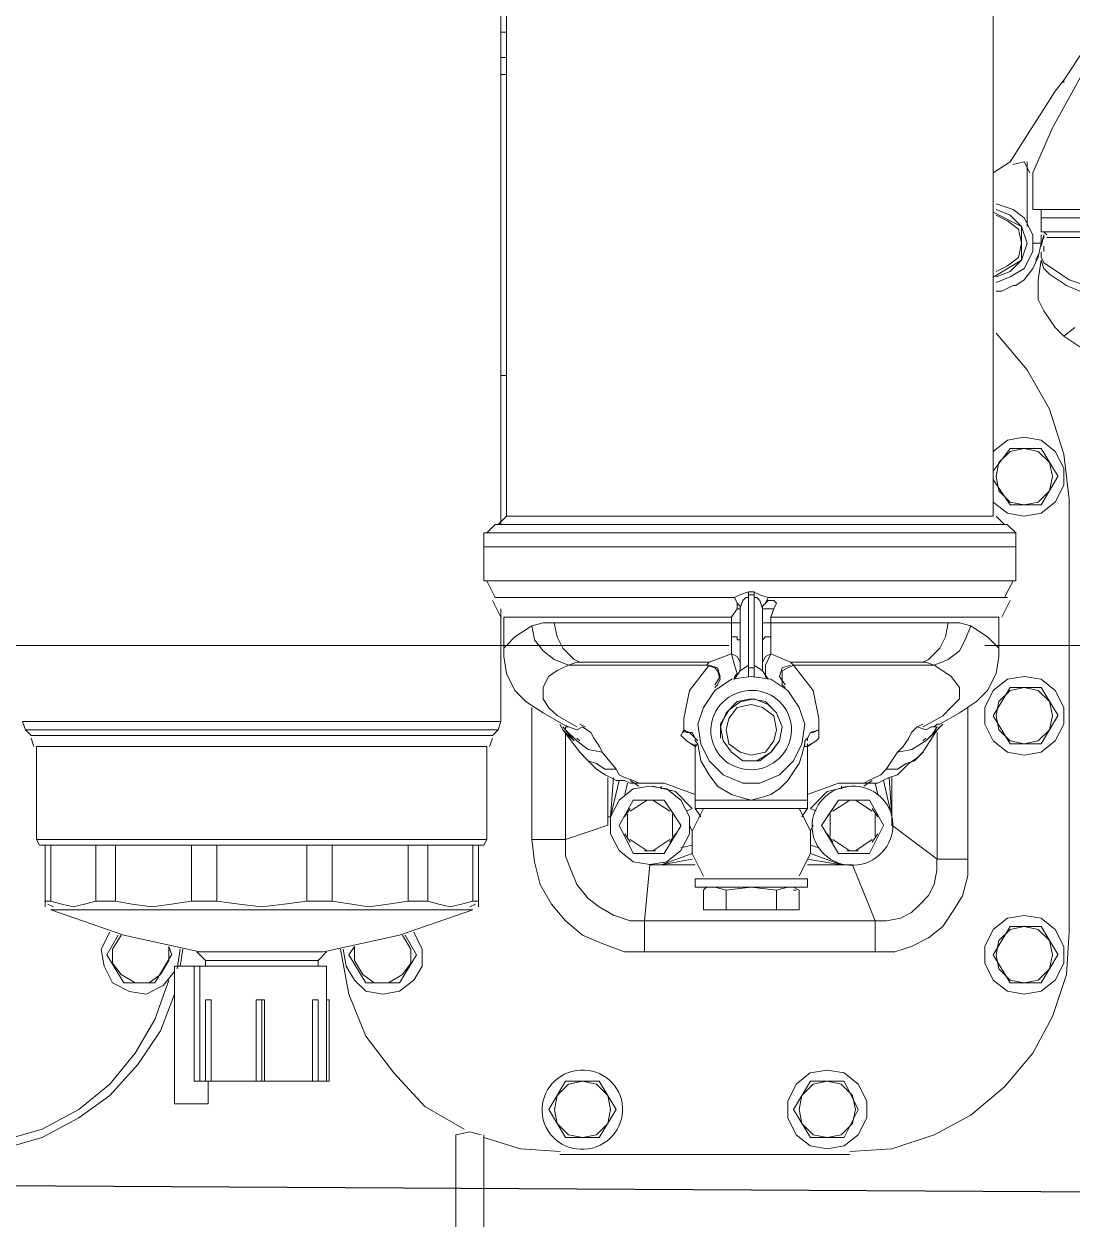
# Model space of a CAD drawing. Header units: inches. Extents: x 16065 to 240872, y 14603 to 37076.
# Drawn here: x 31606.1 to 31866.3, y 19001.5 to 19298.4 of the extents above; entities that cross this region are included whole.
import ezdxf

# ---------------------------------------------------------------- set-up
doc = ezdxf.new("R2010")
doc.units = ezdxf.units.IN
doc.header["$MEASUREMENT"] = 0
doc.layers.add('1', color=3, linetype='Continuous')
doc.layers.add('Dim', color=6, linetype='Continuous', lineweight=13)

# ---------------------------------------------------------------- blocks, each defined once
blk = doc.blocks.new('5')
at = {"layer": '1', "lineweight": 9}
for p, q in [((226.14041, -21.99936), (226.14041, -21.86601)), ((226.14168, -21.99744), (226.14168, -21.88249)), ((226.25155, -21.88249), (226.25155, -21.99744)), ((226.14041, -21.88822), (226.14168, -21.88822)), ((226.26743, -21.899), (226.2725, -21.89139)), ((226.14168, -21.89394), (226.14041, -21.89394)), ((226.14168, -21.89775), (226.14041, -21.89775)), ((226.27124, -21.89837), (226.2649, -21.9098)), ((226.26743, -21.89901), (226.26551, -21.90154)), ((226.26743, -21.89964), (226.26743, -21.89901)), ((226.2655, -21.90153), (226.25535, -21.91743)), ((226.2649, -21.9098), (226.26044, -21.91998)), ((226.25535, -21.91743), (226.25155, -21.91998)), ((226.25853, -21.91743), (226.25599, -21.91806)), ((226.2598, -21.91998), (226.25853, -21.91743)), ((226.25916, -21.93203), (226.25916, -21.91743)), ((226.26044, -21.91998), (226.26044, -21.92822)), ((226.256, -21.92823), (226.25217, -21.92696)), ((226.25155, -21.92885), (226.25791, -21.93204)), ((226.25534, -21.92948), (226.25217, -21.92822)), ((226.25472, -21.93077), (226.25217, -21.92948)), ((226.2579, -21.93203), (226.25534, -21.92948)), ((226.25853, -21.93013), (226.256, -21.92823)), ((226.30045, -21.92822), (226.26045, -21.92822)), ((226.26235, -21.92822), (226.26235, -21.93014)), ((226.26235, -21.92822), (226.26235, -21.93012)), ((226.25726, -21.93266), (226.25472, -21.93077)), ((226.2579, -21.93585), (226.25726, -21.93266)), ((226.2579, -21.93203), (226.2579, -21.93964)), ((226.25916, -21.93585), (226.2579, -21.93203)), ((226.26045, -21.93392), (226.25853, -21.93013)), ((226.26235, -21.93013), (226.29854, -21.93013)), ((226.26235, -21.93014), (226.26235, -21.9333)), ((226.26045, -21.93774), (226.26045, -21.93392)), ((226.26235, -21.9333), (226.29854, -21.9333)), ((226.26235, -21.93393), (226.26235, -21.93585)), ((226.26298, -21.93393), (226.26235, -21.93648)), ((226.26235, -21.93585), (226.26297, -21.93458)), ((226.26297, -21.93458), (226.26297, -21.93393)), ((226.26298, -21.9333), (226.2636, -21.93393)), ((226.2636, -21.93458), (226.29726, -21.93458)), ((226.25726, -21.93903), (226.2579, -21.93585)), ((226.2579, -21.93964), (226.25916, -21.93585)), ((226.25853, -21.94157), (226.26045, -21.93774)), ((226.26044, -21.93585), (226.26236, -21.93585)), ((226.26171, -21.93902), (226.26236, -21.93586)), ((226.26235, -21.93648), (226.26235, -21.93585)), ((226.26235, -21.93901), (226.26235, -21.93775)), ((226.26298, -21.93648), (226.26298, -21.93774)), ((226.2579, -21.93965), (226.25155, -21.94347)), ((226.25472, -21.94091), (226.25726, -21.93903)), ((226.25534, -21.94219), (226.2579, -21.93964)), ((226.26044, -21.94157), (226.26171, -21.93902)), ((226.26107, -21.93965), (226.26172, -21.93839)), ((226.2617, -21.94411), (226.26235, -21.93966)), ((226.26171, -21.93902), (226.26171, -21.93902)), ((226.26297, -21.94028), (226.26235, -21.93901)), ((226.26235, -21.93966), (226.26297, -21.94156)), ((226.26489, -21.94156), (226.26297, -21.94028)), ((226.25217, -21.94219), (226.25472, -21.94091)), ((226.25217, -21.94346), (226.25534, -21.94219)), ((226.25217, -21.94473), (226.25534, -21.94345)), ((226.25534, -21.94345), (226.25853, -21.94157)), ((226.25854, -21.9441), (226.26044, -21.94157)), ((226.26044, -21.94156), (226.26044, -21.94156)), ((226.26297, -21.94156), (226.26425, -21.94282)), ((226.26425, -21.94282), (226.26806, -21.94539)), ((226.26869, -21.94409), (226.26489, -21.94156)), ((226.25344, -21.94664), (226.256, -21.94538)), ((226.25663, -21.94538), (226.256, -21.94538)), ((226.256, -21.94538), (226.25663, -21.94538)), ((226.25663, -21.94538), (226.25854, -21.9441)), ((226.25853, -21.9441), (226.25853, -21.9441)), ((226.2617, -21.94664), (226.2617, -21.94411)), ((226.26806, -21.94539), (226.2725, -21.94727)), ((226.2725, -21.94538), (226.26869, -21.94409)), ((226.25217, -21.94664), (226.25344, -21.94664)), ((226.25345, -21.94664), (226.25345, -21.94664)), ((226.2617, -21.94855), (226.2617, -21.94664)), ((226.26297, -21.95111), (226.2617, -21.94855)), ((226.26425, -21.95298), (226.26297, -21.95111)), ((226.2655, -21.9549), (226.26425, -21.95298)), ((226.25916, -21.96442), (226.25217, -21.95618)), ((226.26743, -21.9568), (226.2655, -21.9549)), ((226.26996, -21.9549), (226.26743, -21.9568)), ((226.26743, -21.9568), (226.27313, -21.96061)), ((226.26424, -21.97332), (226.25916, -21.96442)), ((226.14041, -21.96569), (226.14168, -21.96569)), ((226.26743, -21.98348), (226.26424, -21.97332)), ((226.25472, -21.98028), (226.25155, -21.98285)), ((226.25853, -21.97967), (226.25472, -21.98028)), ((226.26235, -21.98028), (226.25853, -21.97967)), ((226.2655, -21.98285), (226.26235, -21.98028)), ((226.25155, -21.98729), (226.25535, -21.98221)), ((226.25535, -21.98284), (226.2528, -21.98536)), ((226.25535, -21.9822), (226.26235, -21.9822)), ((226.25853, -21.9822), (226.25535, -21.98284)), ((226.2617, -21.98284), (226.25853, -21.9822)), ((226.26425, -21.98536), (226.2617, -21.98284)), ((226.26235, -21.9822), (226.26616, -21.98855)), ((226.26743, -21.98664), (226.2655, -21.98285)), ((226.26868, -21.99362), (226.26743, -21.98348)), ((226.2528, -21.98536), (226.25218, -21.98855)), ((226.26489, -21.98855), (226.26425, -21.98536)), ((226.26743, -21.99044), (226.26743, -21.98664)), ((226.25535, -21.9949), (226.25155, -21.98919)), ((226.25218, -21.98855), (226.2528, -21.99173)), ((226.26615, -21.98854), (226.26234, -21.99491)), ((226.26425, -21.99173), (226.26489, -21.98855)), ((226.2528, -21.99173), (226.25535, -21.99428)), ((226.2617, -21.99428), (226.26425, -21.99173)), ((226.2655, -21.99428), (226.26743, -21.99044)), ((226.25155, -21.99428), (226.25472, -21.9968)), ((226.25535, -21.99428), (226.25853, -21.99491)), ((226.25853, -21.99491), (226.2617, -21.99428)), ((226.26235, -21.9968), (226.2655, -21.99428)), ((226.26868, -22.09142), (226.26868, -21.99361)), ((226.13977, -21.99936), (226.14169, -21.99744)), ((226.25155, -21.99745), (226.14168, -21.99745)), ((226.25217, -21.99745), (226.25409, -21.99936)), ((226.25472, -21.9968), (226.25853, -21.99744)), ((226.26235, -21.9949), (226.25535, -21.9949)), ((226.25853, -21.99744), (226.26235, -21.9968)), ((226.13723, -22.00124), (226.13913, -21.99936)), ((226.13913, -21.99936), (226.25472, -21.99936)), ((226.25663, -22.00124), (226.25471, -21.99937)), ((226.13659, -22.00124), (226.25662, -22.00124)), ((226.13659, -22.01206), (226.13659, -22.00125)), ((226.25663, -22.00125), (226.25663, -22.01206)), ((226.25663, -22.00441), (226.1366, -22.00441)), ((226.25663, -22.01206), (226.1366, -22.01206)), ((226.13723, -22.01206), (226.13913, -22.01586)), ((226.25409, -22.01586), (226.256, -22.01207)), ((226.13913, -22.01586), (226.19312, -22.01586)), ((226.19311, -22.01586), (226.19376, -22.01715)), ((226.19312, -22.01586), (226.19437, -22.01523)), ((226.19437, -22.01523), (226.19629, -22.01459)), ((226.19566, -22.01586), (226.19502, -22.01649)), ((226.19629, -22.01586), (226.19566, -22.01586)), ((226.19756, -22.01459), (226.19629, -22.01459)), ((226.19629, -22.01459), (226.19629, -22.01586)), ((226.19629, -22.01523), (226.19756, -22.01523)), ((226.19629, -22.0311), (226.19629, -22.01586)), ((226.19819, -22.01585), (226.19755, -22.01585)), ((226.19756, -22.01586), (226.19756, -22.01459)), ((226.19756, -22.0146), (226.19883, -22.01523)), ((226.19756, -22.01586), (226.19756, -22.0311)), ((226.19882, -22.01649), (226.19819, -22.01585)), ((226.19883, -22.01523), (226.20073, -22.01586)), ((226.20072, -22.01585), (226.20011, -22.01714)), ((226.20073, -22.01586), (226.25472, -22.01586)), ((226.14041, -22.02031), (226.13849, -22.01649)), ((226.14041, -22.04381), (226.14041, -22.0184)), ((226.19248, -22.0203), (226.19375, -22.0184)), ((226.19375, -22.01714), (226.19438, -22.01777)), ((226.19375, -22.0184), (226.19438, -22.0184)), ((226.19376, -22.01715), (226.19376, -22.01776)), ((226.19376, -22.01776), (226.19376, -22.01841)), ((226.19502, -22.01649), (226.19437, -22.01841)), ((226.19438, -22.01777), (226.19438, -22.0184)), ((226.19438, -22.0184), (226.19438, -22.02157)), ((226.19947, -22.0184), (226.19882, -22.01649)), ((226.20011, -22.01714), (226.19947, -22.01777)), ((226.19947, -22.01777), (226.19947, -22.0184)), ((226.20201, -22.0184), (226.19947, -22.0184)), ((226.19947, -22.02157), (226.19947, -22.01841)), ((226.20012, -22.01715), (226.20073, -22.01649)), ((226.20073, -22.01649), (226.20202, -22.01649)), ((226.20202, -22.01841), (226.20137, -22.02031)), ((226.20202, -22.01649), (226.20263, -22.01715)), ((226.20263, -22.01715), (226.20202, -22.01841)), ((226.25535, -22.01649), (226.25345, -22.0203)), ((226.14104, -22.0203), (226.14104, -22.02856)), ((226.14104, -22.02031), (226.19248, -22.02031)), ((226.14993, -22.02157), (226.14739, -22.0222)), ((226.15246, -22.02157), (226.14993, -22.02157)), ((226.15311, -22.02474), (226.15246, -22.02157)), ((226.15246, -22.02157), (226.19438, -22.02157)), ((226.19248, -22.02031), (226.19248, -22.02157)), ((226.19248, -22.02157), (226.19248, -22.02474)), ((226.19438, -22.02157), (226.19438, -22.02539)), ((226.24138, -22.02157), (226.19946, -22.02157)), ((226.19947, -22.02157), (226.19947, -22.02538)), ((226.20137, -22.02031), (226.25282, -22.02031)), ((226.20137, -22.02157), (226.20137, -22.02031)), ((226.20137, -22.02474), (226.20137, -22.02158)), ((226.24074, -22.02474), (226.24138, -22.02157)), ((226.24138, -22.02157), (226.24391, -22.02157)), ((226.24391, -22.02157), (226.24647, -22.02221)), ((226.25281, -22.02856), (226.25281, -22.0203)), ((226.14358, -22.02475), (226.1474, -22.0222)), ((226.14739, -22.0222), (226.14802, -22.02538)), ((226.24647, -22.0222), (226.2452, -22.02538)), ((226.24647, -22.02221), (226.25027, -22.02474)), ((226.14104, -22.02728), (226.14168, -22.02664)), ((226.14168, -22.02664), (226.14358, -22.02475)), ((226.14802, -22.02538), (226.14993, -22.02791)), ((226.15438, -22.02729), (226.15311, -22.02474)), ((226.19375, -22.02474), (226.19248, -22.02474)), ((226.19248, -22.02474), (226.19248, -22.02856)), ((226.19375, -22.02538), (226.19375, -22.02474)), ((226.19439, -22.02538), (226.19375, -22.02538)), ((226.19438, -22.03236), (226.19438, -22.02538)), ((226.19946, -22.02538), (226.20012, -22.02474)), ((226.19947, -22.02538), (226.19947, -22.03236)), ((226.20012, -22.02474), (226.20137, -22.02474)), ((226.20137, -22.02475), (226.20137, -22.02857)), ((226.23947, -22.02729), (226.24074, -22.02474)), ((226.2452, -22.02538), (226.24391, -22.02791)), ((226.25027, -22.02474), (226.25216, -22.02665)), ((226.25216, -22.02665), (226.25281, -22.02729)), ((226.14104, -22.02856), (226.14104, -22.02728)), ((226.14104, -22.02856), (226.14104, -22.02919)), ((226.14104, -22.02856), (226.14104, -22.02856)), ((226.14104, -22.02919), (226.14168, -22.03299)), ((226.14993, -22.02791), (226.15246, -22.02981)), ((226.15246, -22.02981), (226.15565, -22.0311)), ((226.15565, -22.02857), (226.15438, -22.02729)), ((226.15692, -22.02982), (226.15565, -22.02857)), ((226.15819, -22.03047), (226.15692, -22.02982)), ((226.19248, -22.02856), (226.18739, -22.03046)), ((226.19375, -22.02919), (226.19248, -22.02856)), ((226.19248, -22.02856), (226.19312, -22.03111)), ((226.19439, -22.03046), (226.19375, -22.02919)), ((226.20012, -22.02919), (226.19946, -22.03046)), ((226.20012, -22.03111), (226.20137, -22.02856)), ((226.20137, -22.02856), (226.20012, -22.02919)), ((226.20137, -22.02857), (226.20581, -22.03047)), ((226.23567, -22.03047), (226.23694, -22.02982)), ((226.23694, -22.02982), (226.23821, -22.02857)), ((226.23821, -22.02857), (226.23947, -22.02729)), ((226.24138, -22.02981), (226.23821, -22.0311)), ((226.24391, -22.02791), (226.24138, -22.02981)), ((226.25217, -22.033), (226.25282, -22.02918)), ((226.25281, -22.02729), (226.25281, -22.02857)), ((226.25281, -22.02856), (226.25281, -22.02856)), ((226.25282, -22.02918), (226.25282, -22.02857)), ((226.15119, -22.03364), (226.15311, -22.03235)), ((226.15311, -22.03235), (226.15565, -22.03111)), ((226.15755, -22.03047), (226.15565, -22.0311)), ((226.15565, -22.0311), (226.18677, -22.0311)), ((226.15946, -22.03047), (226.15755, -22.03047)), ((226.15945, -22.03047), (226.15819, -22.03047)), ((226.15946, -22.03047), (226.18739, -22.03047)), ((226.18739, -22.0311), (226.18295, -22.03682)), ((226.18678, -22.0311), (226.18868, -22.03172)), ((226.18739, -22.03047), (226.18679, -22.0311)), ((226.18931, -22.03172), (226.18739, -22.0311)), ((226.18868, -22.03172), (226.18931, -22.03237)), ((226.18993, -22.03366), (226.18931, -22.03172)), ((226.18931, -22.03237), (226.18993, -22.03427)), ((226.19311, -22.03428), (226.19439, -22.03236)), ((226.19312, -22.03111), (226.19375, -22.03299)), ((226.1963, -22.0311), (226.19438, -22.03236)), ((226.19629, -22.03365), (226.19629, -22.0311)), ((226.19756, -22.03172), (226.19629, -22.03172)), ((226.19756, -22.03365), (226.19756, -22.0311)), ((226.19756, -22.0311), (226.19948, -22.03237)), ((226.19947, -22.03236), (226.20072, -22.03428)), ((226.20012, -22.03299), (226.20012, -22.03111)), ((226.20391, -22.03172), (226.20329, -22.03366)), ((226.20581, -22.0311), (226.20391, -22.03172)), ((226.20519, -22.03172), (226.20391, -22.03237)), ((226.20391, -22.03237), (226.20391, -22.03427)), ((226.20646, -22.0311), (226.20519, -22.03172)), ((226.20581, -22.03047), (226.20646, -22.0311)), ((226.20581, -22.03047), (226.23376, -22.03047)), ((226.21089, -22.03681), (226.20645, -22.0311)), ((226.20646, -22.0311), (226.23822, -22.0311)), ((226.23376, -22.03047), (226.23567, -22.03047)), ((226.23376, -22.03047), (226.23631, -22.03047)), ((226.23631, -22.03047), (226.23822, -22.0311)), ((226.23822, -22.0311), (226.24013, -22.03237)), ((226.24013, -22.03237), (226.24201, -22.03366)), ((226.14168, -22.03299), (226.14358, -22.03683)), ((226.14992, -22.03617), (226.15119, -22.03364)), ((226.19247, -22.03428), (226.18867, -22.03681)), ((226.18868, -22.03553), (226.18993, -22.03366)), ((226.18993, -22.03427), (226.18931, -22.03553)), ((226.19693, -22.03365), (226.19247, -22.03428)), ((226.19375, -22.03299), (226.19312, -22.03364)), ((226.19312, -22.03364), (226.19312, -22.03428)), ((226.20137, -22.03428), (226.19693, -22.03365)), ((226.20012, -22.03364), (226.20012, -22.03299)), ((226.20073, -22.03428), (226.20012, -22.03364)), ((226.20518, -22.03681), (226.20137, -22.03428)), ((226.20329, -22.03366), (226.20456, -22.03553)), ((226.20391, -22.03427), (226.20391, -22.03553)), ((226.24201, -22.03366), (226.24391, -22.03616)), ((226.25026, -22.03681), (226.25217, -22.033)), ((226.25472, -22.03428), (226.25155, -22.03681)), ((226.25853, -22.03365), (226.25472, -22.03428)), ((226.26235, -22.03428), (226.25853, -22.03365)), ((226.2655, -22.03681), (226.26235, -22.03428)), ((226.14358, -22.03683), (226.14611, -22.03936)), ((226.14992, -22.03747), (226.14992, -22.03617)), ((226.14992, -22.03872), (226.14992, -22.03747)), ((226.18295, -22.03682), (226.18168, -22.04316)), ((226.18867, -22.03681), (226.18613, -22.04065)), ((226.18931, -22.03553), (226.18868, -22.03616)), ((226.20391, -22.03553), (226.20456, -22.03616)), ((226.20771, -22.04065), (226.20518, -22.03681)), ((226.21216, -22.04318), (226.21089, -22.03681)), ((226.24391, -22.03616), (226.24391, -22.03747)), ((226.24391, -22.03747), (226.24391, -22.03871)), ((226.24773, -22.03934), (226.25026, -22.03681)), ((226.25155, -22.03681), (226.24963, -22.04065)), ((226.25155, -22.04252), (226.25535, -22.03617)), ((226.25535, -22.03682), (226.2528, -22.03935)), ((226.25535, -22.03617), (226.26235, -22.03617)), ((226.25853, -22.03617), (226.25535, -22.03682)), ((226.2617, -22.03682), (226.25853, -22.03617)), ((226.26425, -22.03935), (226.2617, -22.03682)), ((226.26235, -22.03617), (226.26616, -22.04251)), ((226.26743, -22.04065), (226.2655, -22.03681)), ((226.14611, -22.03936), (226.14992, -22.04189)), ((226.14739, -22.04064), (226.14739, -22.07046)), ((226.15119, -22.04064), (226.14992, -22.03872)), ((226.15311, -22.04251), (226.15119, -22.04064)), ((226.18613, -22.04065), (226.18486, -22.04442)), ((226.19376, -22.03934), (226.19122, -22.04189)), ((226.19184, -22.04317), (226.19376, -22.04064)), ((226.19376, -22.04064), (226.19184, -22.04317)), ((226.19438, -22.03936), (226.19185, -22.04125)), ((226.19693, -22.03871), (226.19376, -22.03934)), ((226.19376, -22.04064), (226.19693, -22.03999)), ((226.19693, -22.03999), (226.19376, -22.04064)), ((226.19756, -22.0387), (226.19438, -22.03936)), ((226.20012, -22.03934), (226.19693, -22.03871)), ((226.19693, -22.03999), (226.19947, -22.04064)), ((226.19947, -22.04064), (226.19693, -22.03999)), ((226.20073, -22.03999), (226.19756, -22.0387)), ((226.19947, -22.04064), (226.20201, -22.04252)), ((226.20201, -22.04252), (226.19947, -22.04064)), ((226.20264, -22.04189), (226.20012, -22.03934)), ((226.20263, -22.04189), (226.20073, -22.03999)), ((226.209, -22.04442), (226.20771, -22.04065)), ((226.24201, -22.04063), (226.24013, -22.04253)), ((226.24391, -22.03871), (226.24201, -22.04063)), ((226.24392, -22.04189), (226.24773, -22.03934)), ((226.24582, -22.04065), (226.24582, -22.07492)), ((226.24963, -22.04065), (226.24963, -22.04442)), ((226.2528, -22.03935), (226.25218, -22.04251)), ((226.26489, -22.04251), (226.26425, -22.03935)), ((226.26743, -22.04442), (226.26743, -22.04065)), ((226.14992, -22.04189), (226.15438, -22.04441)), ((226.15755, -22.04506), (226.15311, -22.04251)), ((226.18169, -22.04317), (226.18169, -22.04633)), ((226.19185, -22.04125), (226.18994, -22.04441)), ((226.19122, -22.04189), (226.18995, -22.04506)), ((226.19122, -22.0457), (226.19184, -22.04317)), ((226.19184, -22.04317), (226.19122, -22.0457)), ((226.20201, -22.04252), (226.20264, -22.0457)), ((226.20264, -22.0457), (226.20201, -22.04252)), ((226.20392, -22.04507), (226.20263, -22.04189)), ((226.20391, -22.04506), (226.20264, -22.04189)), ((226.21216, -22.04634), (226.21216, -22.04318)), ((226.24013, -22.04253), (226.23568, -22.04506)), ((226.23948, -22.04442), (226.24392, -22.04189)), ((226.25535, -22.04888), (226.25155, -22.04252)), ((226.25218, -22.04251), (226.2528, -22.04572)), ((226.26615, -22.04252), (226.26234, -22.04889)), ((226.26425, -22.04572), (226.26489, -22.04251)), ((226.03308, -22.0457), (226.03243, -22.04381)), ((226.03243, -22.04381), (226.14041, -22.04381)), ((226.13977, -22.04571), (226.03306, -22.04571)), ((226.03435, -22.04698), (226.03308, -22.04571)), ((226.13977, -22.04571), (226.1385, -22.04698)), ((226.14042, -22.04381), (226.13977, -22.04571)), ((226.15374, -22.04442), (226.15437, -22.04571)), ((226.15437, -22.04442), (226.15437, -22.04442)), ((226.15437, -22.04442), (226.15564, -22.04506)), ((226.15437, -22.04442), (226.15437, -22.04442)), ((226.15501, -22.04572), (226.15437, -22.04506)), ((226.15437, -22.04571), (226.15819, -22.05077)), ((226.15566, -22.04698), (226.15437, -22.04571)), ((226.15565, -22.04506), (226.15501, -22.04506)), ((226.15501, -22.04506), (226.15565, -22.04506)), ((226.15501, -22.04506), (226.15501, -22.04572)), ((226.15501, -22.04571), (226.15693, -22.04822)), ((226.15755, -22.04822), (226.15501, -22.04571)), ((226.15565, -22.04506), (226.15755, -22.04572)), ((226.15755, -22.04572), (226.15882, -22.04506)), ((226.15819, -22.04442), (226.15946, -22.04506)), ((226.16073, -22.04634), (226.15883, -22.04505)), ((226.18169, -22.04571), (226.18104, -22.04698)), ((226.18294, -22.04634), (226.18169, -22.04571)), ((226.18169, -22.04571), (226.18233, -22.04634)), ((226.18486, -22.04442), (226.1855, -22.04889)), ((226.18994, -22.04441), (226.18994, -22.0476)), ((226.18995, -22.04506), (226.19057, -22.04822)), ((226.19184, -22.04888), (226.19122, -22.0457)), ((226.19122, -22.0457), (226.19184, -22.04888)), ((226.20264, -22.0457), (226.20201, -22.04823)), ((226.20201, -22.04823), (226.20264, -22.0457)), ((226.20328, -22.04823), (226.20392, -22.04507)), ((226.20329, -22.04822), (226.20391, -22.04506)), ((226.20835, -22.04889), (226.209, -22.04442)), ((226.21217, -22.04572), (226.21027, -22.04633)), ((226.2109, -22.04633), (226.21217, -22.04572)), ((226.21216, -22.04698), (226.21216, -22.04571)), ((226.23312, -22.04635), (226.23439, -22.04506)), ((226.23439, -22.04506), (226.23566, -22.04443)), ((226.2344, -22.04506), (226.2363, -22.04572)), ((226.23567, -22.05076), (226.23884, -22.0457)), ((226.23884, -22.04571), (226.23629, -22.04822)), ((226.2363, -22.04572), (226.23757, -22.04506)), ((226.23757, -22.04506), (226.23821, -22.04506)), ((226.23884, -22.04506), (226.23757, -22.04698)), ((226.23757, -22.04698), (226.23884, -22.04571)), ((226.23821, -22.04506), (226.23884, -22.04443)), ((226.23884, -22.04443), (226.23822, -22.04506)), ((226.23822, -22.04506), (226.23884, -22.04506)), ((226.23884, -22.04443), (226.23949, -22.04443)), ((226.23884, -22.04571), (226.24013, -22.04443)), ((226.23948, -22.04506), (226.23884, -22.04571)), ((226.23948, -22.04442), (226.23948, -22.04442)), ((226.24963, -22.04442), (226.25155, -22.04821)), ((226.2528, -22.04572), (226.25535, -22.04823)), ((226.2617, -22.04823), (226.26425, -22.04572)), ((226.2655, -22.04821), (226.26743, -22.04442)), ((226.03497, -22.04951), (226.03435, -22.04759)), ((226.1385, -22.04698), (226.03436, -22.04698)), ((226.1385, -22.04759), (226.13786, -22.04951)), ((226.15501, -22.04634), (226.15501, -22.07048)), ((226.15693, -22.04822), (226.15566, -22.04698)), ((226.15754, -22.04821), (226.1601, -22.05017)), ((226.15755, -22.04759), (226.15819, -22.04823)), ((226.16136, -22.0476), (226.16073, -22.04634)), ((226.16263, -22.0495), (226.16136, -22.0476)), ((226.18105, -22.04698), (226.18169, -22.04759)), ((226.18169, -22.04759), (226.18232, -22.04822)), ((226.18232, -22.04822), (226.18422, -22.04951)), ((226.18233, -22.04634), (226.1836, -22.04634)), ((226.18423, -22.04759), (226.18294, -22.04634)), ((226.1836, -22.04634), (226.18423, -22.04759)), ((226.18423, -22.04822), (226.18423, -22.04759)), ((226.18423, -22.04759), (226.18486, -22.04822)), ((226.18485, -22.04888), (226.18423, -22.04822)), ((226.19057, -22.04822), (226.19247, -22.05077)), ((226.20201, -22.04823), (226.20012, -22.05076)), ((226.20012, -22.05076), (226.20201, -22.04823)), ((226.20137, -22.05077), (226.20329, -22.04822)), ((226.20138, -22.05076), (226.20328, -22.04823)), ((226.20899, -22.04888), (226.20899, -22.04823)), ((226.209, -22.04823), (226.20962, -22.04759)), ((226.209, -22.04888), (226.209, -22.04823)), ((226.20962, -22.04759), (226.21027, -22.04633)), ((226.21027, -22.04633), (226.20962, -22.04759)), ((226.20962, -22.04759), (226.20962, -22.04823)), ((226.20962, -22.04951), (226.21154, -22.04822)), ((226.21027, -22.04633), (226.2109, -22.04633)), ((226.21154, -22.04822), (226.21217, -22.04759)), ((226.21217, -22.04759), (226.21217, -22.04698)), ((226.23122, -22.04951), (226.23248, -22.04759)), ((226.23248, -22.04759), (226.23312, -22.04635)), ((226.2363, -22.04822), (226.23313, -22.05016)), ((226.23567, -22.04822), (226.2363, -22.04759)), ((226.23629, -22.04822), (226.23757, -22.04698)), ((226.23757, -22.04698), (226.23629, -22.04822)), ((226.23884, -22.07492), (226.23884, -22.04634)), ((226.25155, -22.04821), (226.25472, -22.05076)), ((226.25535, -22.04823), (226.25853, -22.04888)), ((226.25853, -22.04888), (226.2617, -22.04823)), ((226.26235, -22.05076), (226.2655, -22.04821)), ((226.03562, -22.04951), (226.03562, -22.07047)), ((226.03562, -22.04951), (226.13724, -22.04951)), ((226.13723, -22.04951), (226.13723, -22.07046)), ((226.15819, -22.05077), (226.15946, -22.05206)), ((226.16009, -22.05271), (226.15819, -22.05077)), ((226.1601, -22.05017), (226.16327, -22.05076)), ((226.16327, -22.05076), (226.16263, -22.0495)), ((226.16327, -22.05076), (226.16644, -22.05458)), ((226.1836, -22.04888), (226.18422, -22.04951)), ((226.18423, -22.04888), (226.18423, -22.04888)), ((226.18423, -22.04888), (226.18423, -22.04951)), ((226.18486, -22.04888), (226.18423, -22.04951)), ((226.18423, -22.06159), (226.18423, -22.04951)), ((226.18423, -22.04951), (226.18423, -22.06349)), ((226.18423, -22.04951), (226.18423, -22.04951)), ((226.1855, -22.0527), (226.18486, -22.04888)), ((226.1855, -22.04889), (226.18738, -22.0527)), ((226.19439, -22.05076), (226.19184, -22.04888)), ((226.19184, -22.04888), (226.19439, -22.05076)), ((226.19247, -22.05077), (226.19501, -22.05271)), ((226.19693, -22.05141), (226.19439, -22.05076)), ((226.19439, -22.05076), (226.19693, -22.05141)), ((226.20012, -22.05076), (226.19693, -22.05141)), ((226.19693, -22.05141), (226.20012, -22.05076)), ((226.19819, -22.0527), (226.20138, -22.05076)), ((226.19883, -22.05271), (226.20137, -22.05077)), ((226.20645, -22.0527), (226.20835, -22.04889)), ((226.20771, -22.05334), (226.20835, -22.05142)), ((226.20835, -22.05142), (226.209, -22.04887)), ((226.209, -22.04888), (226.209, -22.04951)), ((226.209, -22.04951), (226.20962, -22.04951)), ((226.20962, -22.04888), (226.20962, -22.04888)), ((226.21027, -22.04888), (226.20962, -22.04951)), ((226.20962, -22.04951), (226.20962, -22.04888)), ((226.20962, -22.06349), (226.20962, -22.04951)), ((226.2274, -22.05458), (226.22994, -22.05077)), ((226.23313, -22.05016), (226.22994, -22.05077)), ((226.22995, -22.05077), (226.23122, -22.04951)), ((226.23568, -22.05077), (226.23376, -22.05271)), ((226.23439, -22.05204), (226.23566, -22.05076)), ((226.25472, -22.05076), (226.25853, -22.05142)), ((226.26235, -22.04888), (226.25535, -22.04888)), ((226.25853, -22.05142), (226.26235, -22.05076)), ((226.15946, -22.05206), (226.16073, -22.05334)), ((226.16201, -22.05334), (226.16009, -22.05271)), ((226.16073, -22.05334), (226.162, -22.05459)), ((226.1639, -22.05458), (226.16201, -22.05334)), ((226.1874, -22.05588), (226.1855, -22.0527)), ((226.18738, -22.0527), (226.19057, -22.05587)), ((226.19501, -22.05271), (226.19883, -22.05271)), ((226.19502, -22.0527), (226.19819, -22.0527)), ((226.20329, -22.05587), (226.20645, -22.0527)), ((226.20645, -22.05524), (226.20771, -22.05334)), ((226.23186, -22.05334), (226.22994, -22.05458)), ((226.23122, -22.05459), (226.23249, -22.05335)), ((226.23376, -22.05271), (226.23186, -22.05334)), ((226.23249, -22.05335), (226.23439, -22.05204)), ((226.162, -22.05459), (226.16392, -22.05587)), ((226.16645, -22.05458), (226.1639, -22.05458)), ((226.16392, -22.05587), (226.16517, -22.0565)), ((226.16455, -22.06539), (226.16455, -22.05652)), ((226.16455, -22.05652), (226.16455, -22.06729)), ((226.16517, -22.0565), (226.16644, -22.05714)), ((226.1658, -22.05651), (226.16517, -22.06538)), ((226.16707, -22.05587), (226.16645, -22.05458)), ((226.16834, -22.0565), (226.16707, -22.05587)), ((226.17026, -22.05713), (226.16834, -22.0565)), ((226.1893, -22.05841), (226.1874, -22.05588)), ((226.19057, -22.05587), (226.19501, -22.05776)), ((226.19883, -22.05776), (226.20329, -22.05587)), ((226.20518, -22.05713), (226.20645, -22.05524)), ((226.22486, -22.05651), (226.22361, -22.05712)), ((226.22613, -22.05588), (226.22486, -22.05651)), ((226.2274, -22.05459), (226.22613, -22.05588)), ((226.2268, -22.05712), (226.22803, -22.05651)), ((226.22994, -22.05458), (226.2274, -22.05458)), ((226.22803, -22.05651), (226.22995, -22.05588)), ((226.22867, -22.06539), (226.22804, -22.05652)), ((226.22867, -22.06604), (226.22867, -22.05651)), ((226.22867, -22.05651), (226.22867, -22.06538)), ((226.22995, -22.05588), (226.23122, -22.05459)), ((226.16517, -22.06539), (226.16709, -22.05713)), ((226.16644, -22.05714), (226.16834, -22.05714)), ((226.17024, -22.05904), (226.16707, -22.06157)), ((226.16834, -22.05714), (226.16961, -22.05775)), ((226.16835, -22.06031), (226.16899, -22.05776)), ((226.16961, -22.05713), (226.17153, -22.05841)), ((226.16961, -22.05775), (226.17088, -22.05775)), ((226.17406, -22.05841), (226.17024, -22.05904)), ((226.17151, -22.05775), (226.17026, -22.05713)), ((226.17088, -22.05775), (226.17153, -22.05775)), ((226.17469, -22.05775), (226.17152, -22.05775)), ((226.17152, -22.05775), (226.17469, -22.05775)), ((226.17152, -22.05775), (226.17152, -22.05775)), ((226.17789, -22.05904), (226.17406, -22.05841)), ((226.1766, -22.05775), (226.17469, -22.05775)), ((226.1747, -22.05775), (226.1747, -22.05775)), ((226.1747, -22.05841), (226.17978, -22.05967)), ((226.17724, -22.05776), (226.1766, -22.05776)), ((226.1766, -22.05841), (226.1766, -22.05904)), ((226.18423, -22.06031), (226.17724, -22.05776)), ((226.18104, -22.06157), (226.17789, -22.05904)), ((226.19248, -22.06031), (226.1893, -22.05841)), ((226.19501, -22.05776), (226.19883, -22.05776)), ((226.20137, -22.0603), (226.20329, -22.05903)), ((226.20329, -22.05903), (226.20518, -22.05713)), ((226.21662, -22.05775), (226.20962, -22.06031)), ((226.21915, -22.05841), (226.21407, -22.05968)), ((226.21725, -22.05775), (226.21662, -22.05775)), ((226.21915, -22.05775), (226.21724, -22.05775)), ((226.21725, -22.05841), (226.21725, -22.05904)), ((226.22234, -22.05775), (226.21915, -22.05775)), ((226.21915, -22.05775), (226.22234, -22.05775)), ((226.21915, -22.05775), (226.21915, -22.05775)), ((226.22361, -22.05712), (226.22234, -22.05775)), ((226.22234, -22.05841), (226.22423, -22.05713)), ((226.22234, -22.05775), (226.22296, -22.05775)), ((226.22234, -22.05775), (226.22234, -22.05775)), ((226.22297, -22.05775), (226.22424, -22.05775)), ((226.22424, -22.05775), (226.22549, -22.05775)), ((226.22486, -22.05775), (226.22549, -22.06031)), ((226.22549, -22.05775), (226.2268, -22.05712)), ((226.22679, -22.05713), (226.22867, -22.06539)), ((226.16707, -22.06157), (226.16518, -22.06539)), ((226.17025, -22.06158), (226.16708, -22.0673)), ((226.17343, -22.06158), (226.16961, -22.06411)), ((226.17724, -22.06158), (226.17026, -22.06158)), ((226.17534, -22.06158), (226.17279, -22.06158)), ((226.17851, -22.06411), (226.1747, -22.06158)), ((226.18105, -22.06728), (226.17723, -22.06157)), ((226.17978, -22.05967), (226.1836, -22.06349)), ((226.18294, -22.06539), (226.18104, -22.06157)), ((226.20962, -22.06158), (226.18423, -22.06158)), ((226.18423, -22.06158), (226.20962, -22.06158)), ((226.19438, -22.06094), (226.19248, -22.06031)), ((226.19692, -22.06159), (226.19438, -22.06094)), ((226.19693, -22.06094), (226.19693, -22.06094)), ((226.19693, -22.06158), (226.19947, -22.06095)), ((226.19947, -22.06095), (226.20137, -22.0603)), ((226.21407, -22.05968), (226.21027, -22.06349)), ((226.21662, -22.06158), (226.2128, -22.0673)), ((226.21915, -22.06158), (226.21534, -22.06411)), ((226.22361, -22.06158), (226.21662, -22.06158)), ((226.22106, -22.06158), (226.21852, -22.06158)), ((226.22424, -22.06411), (226.22042, -22.06158)), ((226.22679, -22.06728), (226.2236, -22.06157)), ((226.16961, -22.06349), (226.16834, -22.06538)), ((226.16898, -22.06476), (226.16898, -22.06982)), ((226.17978, -22.06539), (226.17851, -22.06349)), ((226.17915, -22.06983), (226.17915, -22.06477)), ((226.1836, -22.06349), (226.18232, -22.06412)), ((226.18612, -22.06349), (226.1836, -22.06857)), ((226.18423, -22.06349), (226.20962, -22.06349)), ((226.18423, -22.06349), (226.1855, -22.06538)), ((226.21026, -22.06856), (226.20772, -22.06348)), ((226.20836, -22.06539), (226.20963, -22.06349)), ((226.21026, -22.06349), (226.21154, -22.06412)), ((226.21535, -22.06349), (226.21407, -22.06538)), ((226.21471, -22.06476), (226.21471, -22.06982)), ((226.22549, -22.06539), (226.22424, -22.06349)), ((226.22486, -22.06983), (226.22486, -22.06477)), ((226.16455, -22.06728), (226.155, -22.07047)), ((226.16517, -22.06539), (226.16454, -22.06539)), ((226.16455, -22.06729), (226.16455, -22.06602)), ((226.16517, -22.06602), (226.16517, -22.06539)), ((226.16517, -22.06603), (226.16517, -22.06603)), ((226.16518, -22.06539), (226.16518, -22.06921)), ((226.16708, -22.06728), (226.17025, -22.07363)), ((226.17724, -22.07364), (226.18106, -22.06729)), ((226.18294, -22.06921), (226.18294, -22.06539)), ((226.18295, -22.06728), (226.18359, -22.06857)), ((226.21026, -22.06856), (226.21089, -22.06728)), ((226.2128, -22.06728), (226.21662, -22.07363)), ((226.22361, -22.07364), (226.22679, -22.06729)), ((226.22867, -22.06539), (226.22867, -22.06539)), ((226.22867, -22.06603), (226.22867, -22.0654)), ((226.22867, -22.06603), (226.22867, -22.06603)), ((226.22867, -22.06728), (226.22867, -22.06604)), ((226.22867, -22.06728), (226.23884, -22.07492)), ((226.16518, -22.06921), (226.16707, -22.073)), ((226.16835, -22.0692), (226.16962, -22.0711)), ((226.17851, -22.07109), (226.17978, -22.0692)), ((226.18104, -22.073), (226.18294, -22.06921)), ((226.1836, -22.06857), (226.1836, -22.07363)), ((226.21026, -22.07364), (226.21026, -22.06856)), ((226.21407, -22.0692), (226.21534, -22.0711)), ((226.22424, -22.07109), (226.22549, -22.0692)), ((226.03626, -22.07174), (226.03561, -22.07046)), ((226.03562, -22.07047), (226.13724, -22.07047)), ((226.13659, -22.07174), (226.03626, -22.07174)), ((226.03753, -22.0857), (226.03753, -22.07174)), ((226.0388, -22.07174), (226.0388, -22.08443)), ((226.04895, -22.07173), (226.04895, -22.08442)), ((226.0534, -22.07174), (226.0534, -22.08443)), ((226.07054, -22.07173), (226.07054, -22.08442)), ((226.07626, -22.07174), (226.07626, -22.08443)), ((226.09658, -22.07173), (226.09658, -22.08442)), ((226.10231, -22.07174), (226.10231, -22.08443)), ((226.11945, -22.07173), (226.11945, -22.08442)), ((226.1239, -22.07174), (226.1239, -22.08443)), ((226.13405, -22.07173), (226.13405, -22.08442)), ((226.13532, -22.0857), (226.13532, -22.07174)), ((226.13724, -22.07046), (226.13659, -22.07174)), ((226.14802, -22.07555), (226.14739, -22.07047)), ((226.14739, -22.07047), (226.15502, -22.07047)), ((226.15501, -22.07047), (226.15501, -22.07428)), ((226.16707, -22.073), (226.17024, -22.07555)), ((226.16961, -22.07047), (226.17343, -22.07302)), ((226.17279, -22.07301), (226.17533, -22.07301)), ((226.1747, -22.07301), (226.17851, -22.07046)), ((226.17789, -22.07555), (226.18104, -22.073)), ((226.1836, -22.07174), (226.18105, -22.07237)), ((226.21216, -22.07237), (226.21026, -22.07174)), ((226.21535, -22.07047), (226.21916, -22.07302)), ((226.21852, -22.07301), (226.22107, -22.07301)), ((226.22043, -22.07301), (226.22424, -22.07046)), ((226.14929, -22.08063), (226.14802, -22.07555)), ((226.15501, -22.07428), (226.15628, -22.07746)), ((226.17024, -22.07555), (226.17406, -22.07616)), ((226.17025, -22.07364), (226.17724, -22.07364)), ((226.17406, -22.07364), (226.17406, -22.07364)), ((226.17406, -22.07616), (226.17789, -22.07555)), ((226.1747, -22.07364), (226.1747, -22.07364)), ((226.1836, -22.07364), (226.17661, -22.07617)), ((226.1836, -22.07492), (226.17661, -22.07617)), ((226.1836, -22.07363), (226.18612, -22.07873)), ((226.20772, -22.07872), (226.21026, -22.07364)), ((226.20962, -22.07492), (226.21725, -22.07617)), ((226.21725, -22.07617), (226.21026, -22.07364)), ((226.21662, -22.07364), (226.2236, -22.07364)), ((226.21979, -22.07364), (226.21979, -22.07364)), ((226.22106, -22.07364), (226.22106, -22.07364)), ((226.23883, -22.07744), (226.23883, -22.07491)), ((226.24582, -22.07492), (226.23884, -22.07492)), ((226.24582, -22.07493), (226.24582, -22.07872)), ((226.15628, -22.07746), (226.15755, -22.08063)), ((226.17406, -22.07617), (226.17279, -22.08888)), ((226.17661, -22.07617), (226.17405, -22.07617)), ((226.1766, -22.07617), (226.17596, -22.07617)), ((226.18423, -22.07617), (226.17597, -22.07617)), ((226.17597, -22.07617), (226.18423, -22.07617)), ((226.17597, -22.07617), (226.17597, -22.07617)), ((226.1766, -22.07617), (226.1766, -22.07617)), ((226.1766, -22.07617), (226.1766, -22.07617)), ((226.21789, -22.07617), (226.20962, -22.07617)), ((226.20962, -22.07617), (226.2198, -22.07617)), ((226.21979, -22.07617), (226.21725, -22.07617)), ((226.21725, -22.07617), (226.21725, -22.07617)), ((226.21725, -22.07617), (226.21725, -22.07617)), ((226.21725, -22.07617), (226.21789, -22.07617)), ((226.21979, -22.07617), (226.22486, -22.08888)), ((226.23822, -22.08063), (226.23883, -22.07744)), ((226.15183, -22.08507), (226.14929, -22.08063)), ((226.15755, -22.08063), (226.1601, -22.08379)), ((226.18423, -22.07934), (226.18423, -22.08126)), ((226.18423, -22.07935), (226.20962, -22.07935)), ((226.20962, -22.08126), (226.20962, -22.07934)), ((226.23693, -22.08316), (226.23822, -22.08063)), ((226.24582, -22.07872), (226.24456, -22.08317)), ((226.1601, -22.08379), (226.16262, -22.08571)), ((226.18423, -22.08126), (226.20962, -22.08126)), ((226.18612, -22.0819), (226.18678, -22.08126)), ((226.18678, -22.08126), (226.18612, -22.0819)), ((226.18612, -22.08189), (226.18612, -22.08634)), ((226.18678, -22.08126), (226.18678, -22.08126)), ((226.18867, -22.08126), (226.19122, -22.08189)), ((226.19121, -22.08189), (226.19692, -22.08126)), ((226.19122, -22.08189), (226.19122, -22.08634)), ((226.19692, -22.08126), (226.20263, -22.08189)), ((226.20519, -22.08126), (226.20263, -22.0819)), ((226.20263, -22.08189), (226.20263, -22.08634)), ((226.20646, -22.08126), (226.20771, -22.0819)), ((226.20709, -22.08126), (226.20646, -22.08126)), ((226.20646, -22.08126), (226.20772, -22.08189)), ((226.20709, -22.08189), (226.20646, -22.08189)), ((226.20772, -22.08189), (226.20772, -22.08634)), ((226.23504, -22.08507), (226.23693, -22.08316)), ((226.24456, -22.08317), (226.24266, -22.08633)), ((226.03753, -22.08442), (226.0388, -22.08442)), ((226.03816, -22.08508), (226.03943, -22.08569)), ((226.0388, -22.08442), (226.04134, -22.08508)), ((226.0553, -22.09205), (226.0388, -22.08634)), ((226.0388, -22.08634), (226.13404, -22.08634)), ((226.04134, -22.08508), (226.04386, -22.08571)), ((226.04386, -22.08571), (226.04641, -22.08508)), ((226.04641, -22.08508), (226.04895, -22.08442)), ((226.04895, -22.08442), (226.05339, -22.08442)), ((226.0534, -22.08442), (226.05721, -22.08508)), ((226.05721, -22.08508), (226.06163, -22.08571)), ((226.06163, -22.08571), (226.06609, -22.08508)), ((226.06609, -22.08508), (226.07053, -22.08442)), ((226.07054, -22.08442), (226.07627, -22.08442)), ((226.07626, -22.08442), (226.08134, -22.08508)), ((226.08134, -22.08508), (226.08641, -22.08571)), ((226.08641, -22.08571), (226.0915, -22.08508)), ((226.0915, -22.08508), (226.09658, -22.08442)), ((226.09658, -22.08442), (226.10231, -22.08442)), ((226.10231, -22.08442), (226.10675, -22.08508)), ((226.10675, -22.08508), (226.11056, -22.08571)), ((226.11056, -22.08571), (226.115, -22.08508)), ((226.115, -22.08508), (226.11944, -22.08442)), ((226.13405, -22.08633), (226.11754, -22.09206)), ((226.11945, -22.08442), (226.12391, -22.08442)), ((226.1239, -22.08442), (226.12642, -22.08508)), ((226.12642, -22.08508), (226.12897, -22.08571)), ((226.12897, -22.08571), (226.13151, -22.08508)), ((226.13151, -22.08508), (226.13405, -22.08442)), ((226.13342, -22.0857), (226.13469, -22.08509)), ((226.13405, -22.08442), (226.13532, -22.08442)), ((226.15502, -22.08887), (226.15183, -22.08507)), ((226.16262, -22.08571), (226.16579, -22.0876)), ((226.18612, -22.08634), (226.18739, -22.08634)), ((226.18612, -22.08634), (226.18739, -22.08634)), ((226.20646, -22.08634), (226.18739, -22.08634)), ((226.18739, -22.08634), (226.18868, -22.08634)), ((226.19122, -22.08634), (226.18867, -22.08634)), ((226.19692, -22.08634), (226.19121, -22.08634)), ((226.20263, -22.08634), (226.19692, -22.08634)), ((226.20263, -22.08634), (226.20519, -22.08634)), ((226.20519, -22.08634), (226.20772, -22.08634)), ((226.20772, -22.08634), (226.20646, -22.08634)), ((226.23312, -22.08699), (226.23504, -22.08507)), ((226.24266, -22.08633), (226.24012, -22.09015)), ((226.15883, -22.09205), (226.15502, -22.08887)), ((226.16579, -22.0876), (226.1696, -22.08887)), ((226.1696, -22.08887), (226.17279, -22.08887)), ((226.17279, -22.08886), (226.17279, -22.09586)), ((226.17279, -22.08887), (226.22486, -22.08887)), ((226.22486, -22.09586), (226.22486, -22.08886)), ((226.22486, -22.08887), (226.22741, -22.08887)), ((226.22741, -22.08887), (226.23058, -22.08826)), ((226.23058, -22.08826), (226.23312, -22.08699)), ((226.25472, -22.08825), (226.25155, -22.09078)), ((226.25853, -22.08761), (226.25472, -22.08825)), ((226.26235, -22.08825), (226.25853, -22.08761)), ((226.2655, -22.09078), (226.26235, -22.08825)), ((226.05213, -22.09142), (226.05021, -22.09524)), ((226.12262, -22.09523), (226.12072, -22.09142)), ((226.24012, -22.09015), (226.23693, -22.0927)), ((226.25155, -22.09078), (226.24963, -22.09461)), ((226.25155, -22.09652), (226.25535, -22.09015)), ((226.25535, -22.09079), (226.2528, -22.09332)), ((226.25535, -22.09016), (226.26235, -22.09016)), ((226.25853, -22.09016), (226.25535, -22.09079)), ((226.2617, -22.09079), (226.25853, -22.09016)), ((226.26425, -22.09332), (226.2617, -22.09079)), ((226.26235, -22.09016), (226.26616, -22.09652)), ((226.26743, -22.09461), (226.2655, -22.09078)), ((226.26806, -22.10095), (226.26868, -22.09142)), ((226.05149, -22.09652), (226.05403, -22.09207)), ((226.05467, -22.09206), (226.05275, -22.09522)), ((226.07246, -22.09587), (226.0553, -22.09205)), ((226.06546, -22.09777), (226.06546, -22.09461)), ((226.06547, -22.09461), (226.0661, -22.09651)), ((226.11754, -22.09206), (226.1004, -22.09586)), ((226.1061, -22.09652), (226.10737, -22.09462)), ((226.10738, -22.09461), (226.10738, -22.09778)), ((226.12008, -22.09522), (226.11818, -22.09206)), ((226.11882, -22.09206), (226.12136, -22.09651)), ((226.16328, -22.09395), (226.15883, -22.09205)), ((226.16834, -22.09587), (226.16328, -22.09395)), ((226.23312, -22.09462), (226.22932, -22.09586)), ((226.23693, -22.0927), (226.23312, -22.09462)), ((226.24963, -22.09461), (226.24963, -22.09841)), ((226.2528, -22.09332), (226.25218, -22.09652)), ((226.26489, -22.09652), (226.26425, -22.09332)), ((226.26743, -22.09841), (226.26743, -22.09461)), ((226.05021, -22.09524), (226.05086, -22.09905)), ((226.0553, -22.10286), (226.05149, -22.09651)), ((226.05275, -22.09522), (226.05275, -22.09841)), ((226.06609, -22.09652), (226.0623, -22.10286)), ((226.06737, -22.09969), (226.068, -22.09524)), ((226.068, -22.09905), (226.06865, -22.09523)), ((226.07372, -22.09778), (226.07181, -22.09587)), ((226.1004, -22.09586), (226.07182, -22.09586)), ((226.10103, -22.09586), (226.09913, -22.09778)), ((226.1042, -22.09523), (226.10611, -22.10539)), ((226.10483, -22.09523), (226.10548, -22.09905)), ((226.10992, -22.10286), (226.1061, -22.09651)), ((226.12135, -22.09652), (226.11754, -22.10286)), ((226.12008, -22.09841), (226.12008, -22.09522)), ((226.12262, -22.09905), (226.12262, -22.09523)), ((226.17278, -22.09587), (226.16834, -22.09587)), ((226.17279, -22.09586), (226.22486, -22.09586)), ((226.22932, -22.09586), (226.22486, -22.09586)), ((226.25535, -22.10286), (226.25155, -22.09651)), ((226.25218, -22.09652), (226.2528, -22.09969)), ((226.26615, -22.09652), (226.26234, -22.10286)), ((226.26425, -22.09969), (226.26489, -22.09652)), ((226.05086, -22.09905), (226.05275, -22.10285)), ((226.05275, -22.09841), (226.05467, -22.10096)), ((226.06357, -22.10096), (226.06546, -22.09777)), ((226.06673, -22.09905), (226.06673, -22.13014)), ((226.06673, -22.09905), (226.10102, -22.09905)), ((226.07118, -22.09905), (226.07118, -22.12506)), ((226.07245, -22.12507), (226.07245, -22.09906)), ((226.07372, -22.09905), (226.07372, -22.09778)), ((226.07372, -22.09778), (226.09913, -22.09778)), ((226.09913, -22.09778), (226.09913, -22.09905)), ((226.10103, -22.10667), (226.10103, -22.09906)), ((226.10548, -22.09905), (226.10738, -22.10223)), ((226.10738, -22.09778), (226.10928, -22.10096)), ((226.11818, -22.10096), (226.12008, -22.09841)), ((226.12072, -22.10223), (226.12262, -22.09905)), ((226.24963, -22.09841), (226.25155, -22.10222)), ((226.2528, -22.09969), (226.25535, -22.10221)), ((226.2617, -22.10221), (226.26425, -22.09969)), ((226.2655, -22.10222), (226.26743, -22.09841)), ((226.05467, -22.10096), (226.05783, -22.10285)), ((226.06102, -22.10285), (226.06357, -22.10096)), ((226.06229, -22.11111), (226.06548, -22.10221)), ((226.0642, -22.10348), (226.06672, -22.10032)), ((226.10738, -22.10223), (226.10992, -22.10476)), ((226.10928, -22.10096), (226.11182, -22.10286)), ((226.11501, -22.10286), (226.11818, -22.10096)), ((226.11753, -22.10476), (226.12072, -22.10223)), ((226.25155, -22.10222), (226.25472, -22.10475)), ((226.25535, -22.10221), (226.25853, -22.10287)), ((226.25853, -22.10287), (226.2617, -22.10221)), ((226.26235, -22.10475), (226.2655, -22.10222)), ((226.26489, -22.11048), (226.26806, -22.10095)), ((226.05275, -22.10285), (226.05657, -22.10477)), ((226.0623, -22.10286), (226.05531, -22.10286)), ((226.05657, -22.10477), (226.06038, -22.1054)), ((226.05783, -22.10285), (226.06102, -22.10285)), ((226.06038, -22.1054), (226.0642, -22.10348)), ((226.06356, -22.11366), (226.06673, -22.1054)), ((226.10611, -22.10539), (226.10993, -22.11492)), ((226.11754, -22.10286), (226.10991, -22.10286)), ((226.10992, -22.10476), (226.11373, -22.10539)), ((226.11182, -22.10286), (226.11501, -22.10286)), ((226.11373, -22.10539), (226.11753, -22.10476)), ((226.25472, -22.10475), (226.25853, -22.10539)), ((226.26235, -22.10286), (226.25535, -22.10286)), ((226.25853, -22.10539), (226.26235, -22.10475)), ((226.07499, -22.10667), (226.07372, -22.10667)), ((226.07372, -22.12507), (226.07372, -22.10667)), ((226.07499, -22.12507), (226.07499, -22.10667)), ((226.08706, -22.10667), (226.08514, -22.10667)), ((226.08515, -22.10667), (226.08515, -22.12507)), ((226.08642, -22.10667), (226.08642, -22.12507)), ((226.08706, -22.12507), (226.08706, -22.10667)), ((226.09785, -22.10667), (226.09785, -22.12507)), ((226.09913, -22.10667), (226.09786, -22.10667)), ((226.09913, -22.12507), (226.09913, -22.10667)), ((226.10167, -22.10667), (226.10102, -22.10667)), ((226.10103, -22.12507), (226.10103, -22.10667)), ((226.10167, -22.12507), (226.10167, -22.10667)), ((226.26045, -22.11872), (226.26489, -22.11048)), ((226.05783, -22.11872), (226.06229, -22.11111)), ((226.05848, -22.12127), (226.06356, -22.11366)), ((226.10993, -22.11492), (226.11626, -22.12318)), ((226.05212, -22.12571), (226.05783, -22.11872)), ((226.25409, -22.12635), (226.26045, -22.11872)), ((226.05212, -22.12825), (226.05848, -22.12127)), ((226.11626, -22.12318), (226.12327, -22.13079)), ((226.21025, -22.12319), (226.20709, -22.12572)), ((226.21407, -22.12254), (226.21025, -22.12319)), ((226.2179, -22.12319), (226.21407, -22.12254)), ((226.22105, -22.12572), (226.2179, -22.12319)), ((226.04514, -22.13143), (226.05212, -22.12571)), ((226.07118, -22.12507), (226.10166, -22.12507)), ((226.07436, -22.13014), (226.07436, -22.12506)), ((226.1512, -22.13143), (226.15501, -22.12507)), ((226.15566, -22.12572), (226.1531, -22.12825)), ((226.15501, -22.12507), (226.16262, -22.12507)), ((226.15883, -22.12507), (226.15566, -22.12572)), ((226.162, -22.12572), (226.15883, -22.12507)), ((226.16456, -22.12825), (226.162, -22.12572)), ((226.16262, -22.12507), (226.16646, -22.13144)), ((226.20709, -22.12572), (226.20519, -22.12954)), ((226.20646, -22.13143), (226.21027, -22.12507)), ((226.2109, -22.12572), (226.20836, -22.12825)), ((226.21026, -22.12507), (226.21789, -22.12507)), ((226.21407, -22.12507), (226.2109, -22.12572)), ((226.21724, -22.12572), (226.21407, -22.12507)), ((226.2198, -22.12825), (226.21724, -22.12572)), ((226.21789, -22.12507), (226.22106, -22.13144)), ((226.22297, -22.12954), (226.22105, -22.12572)), ((226.24646, -22.13272), (226.25409, -22.12635)), ((226.04514, -22.13333), (226.05212, -22.12825)), ((226.1531, -22.12825), (226.15247, -22.13144)), ((226.16517, -22.13144), (226.16456, -22.12825)), ((226.20519, -22.12954), (226.20519, -22.13333)), ((226.20836, -22.12825), (226.20771, -22.13144)), ((226.22043, -22.13144), (226.2198, -22.12825)), ((226.22297, -22.13333), (226.22297, -22.12954)), ((226.03688, -22.1359), (226.04514, -22.13143)), ((226.06673, -22.13014), (226.07436, -22.13014)), ((226.12327, -22.13079), (226.13215, -22.13589)), ((226.15501, -22.13777), (226.1512, -22.13143)), ((226.15247, -22.13144), (226.1531, -22.1346)), ((226.16645, -22.13143), (226.16261, -22.13778)), ((226.16456, -22.1346), (226.16517, -22.13144)), ((226.21026, -22.13777), (226.20645, -22.13143)), ((226.20771, -22.13144), (226.20836, -22.1346)), ((226.22106, -22.13143), (226.21789, -22.13778)), ((226.2198, -22.1346), (226.22043, -22.13144)), ((226.03688, -22.13778), (226.04514, -22.13333)), ((226.1531, -22.1346), (226.15566, -22.13715)), ((226.162, -22.13715), (226.16456, -22.1346)), ((226.20519, -22.13333), (226.20709, -22.13715)), ((226.20836, -22.1346), (226.2109, -22.13715)), ((226.21724, -22.13715), (226.2198, -22.1346)), ((226.22105, -22.13715), (226.22297, -22.13333)), ((226.23822, -22.13715), (226.24646, -22.13272)), ((226.02798, -22.13843), (226.03688, -22.1359)), ((226.02798, -22.14031), (226.03688, -22.13778)), ((226.13342, -22.13651), (226.13023, -22.13714)), ((226.13024, -22.16889), (226.13024, -22.13714)), ((226.13596, -22.13714), (226.13342, -22.13651)), ((226.13659, -22.13714), (226.13659, -22.16889)), ((226.13659, -22.13777), (226.14485, -22.1403)), ((226.16262, -22.13777), (226.15501, -22.13777)), ((226.15566, -22.13715), (226.15883, -22.13778)), ((226.15883, -22.13778), (226.162, -22.13715)), ((226.20709, -22.13715), (226.21025, -22.13968)), ((226.21789, -22.13777), (226.21026, -22.13777)), ((226.2109, -22.13715), (226.21407, -22.13778)), ((226.21407, -22.13778), (226.21724, -22.13715)), ((226.2179, -22.13968), (226.22105, -22.13715)), ((226.22868, -22.14031), (226.23822, -22.13715)), ((226.14485, -22.1403), (226.15375, -22.14096)), ((226.21025, -22.13968), (226.21407, -22.14031)), ((226.21407, -22.14031), (226.2179, -22.13968)), ((226.21915, -22.14096), (226.22868, -22.14031)), ((226.15374, -22.14159), (226.21916, -22.14159))]:
    blk.add_line(p, q, dxfattribs=at)
at = {"layer": '1', "color": 53, "lineweight": 0, "true_color": 0xece94f}
for p, q in [((225.90351, -22.02665), (226.19185, -22.02665)), ((226.24963, -22.02665), (226.30744, -22.02665))]:
    blk.add_line(p, q, dxfattribs=at)
at = {"layer": '1', "lineweight": 9}
for centre, major_axis, ratio, start_param, end_param in [((226.1969, -22.04577), (0.00876, 0.00257), 0.979368, 1.322710210904069, 7.605895518083654), ((226.21977, -22.06736), (0.00881, 0.00243), 0.978154, 1.338941, 7.622126), ((226.15879, -22.13149), (0.00881, 0.00231), 0.982307, 1.34328348463947, 7.626468791819057)]:
    blk.add_ellipse(centre, major_axis=major_axis, ratio=ratio, start_param=start_param, end_param=end_param, dxfattribs=at)

msp = doc.modelspace()

# ---------------------------------------------------------------- linework, layer by layer
msp.add_line((32667.35402, 19003.53182), (30812.45445, 19014.4681))
msp.add_open_spline([(19700.7453, 21216.29254), (20897.07389, 20708.05365), (22824.48941, 19850.93499), (26868.44058, 18287.01634), (30516.36333, 17530.31409), (35462.14712, 17530.31409), (39099.37122, 17545.28939), (41523.6453, 17530.19254)], degree=3, knots=[0, 0, 0, 0, 3.550687011, 7.088547091, 10.454405696, 13.763203424, 20.37636341, 20.37636341, 20.37636341, 20.37636341])

# ---------------------------------------------------------------- block references
at = {"layer": 'Dim', "xscale": 1100, "yscale": 1100, "zscale": 1100}
msp.add_blockref('5', (-217029.94002, 43373.34849), dxfattribs=at)

doc.saveas('drawing.dxf')
